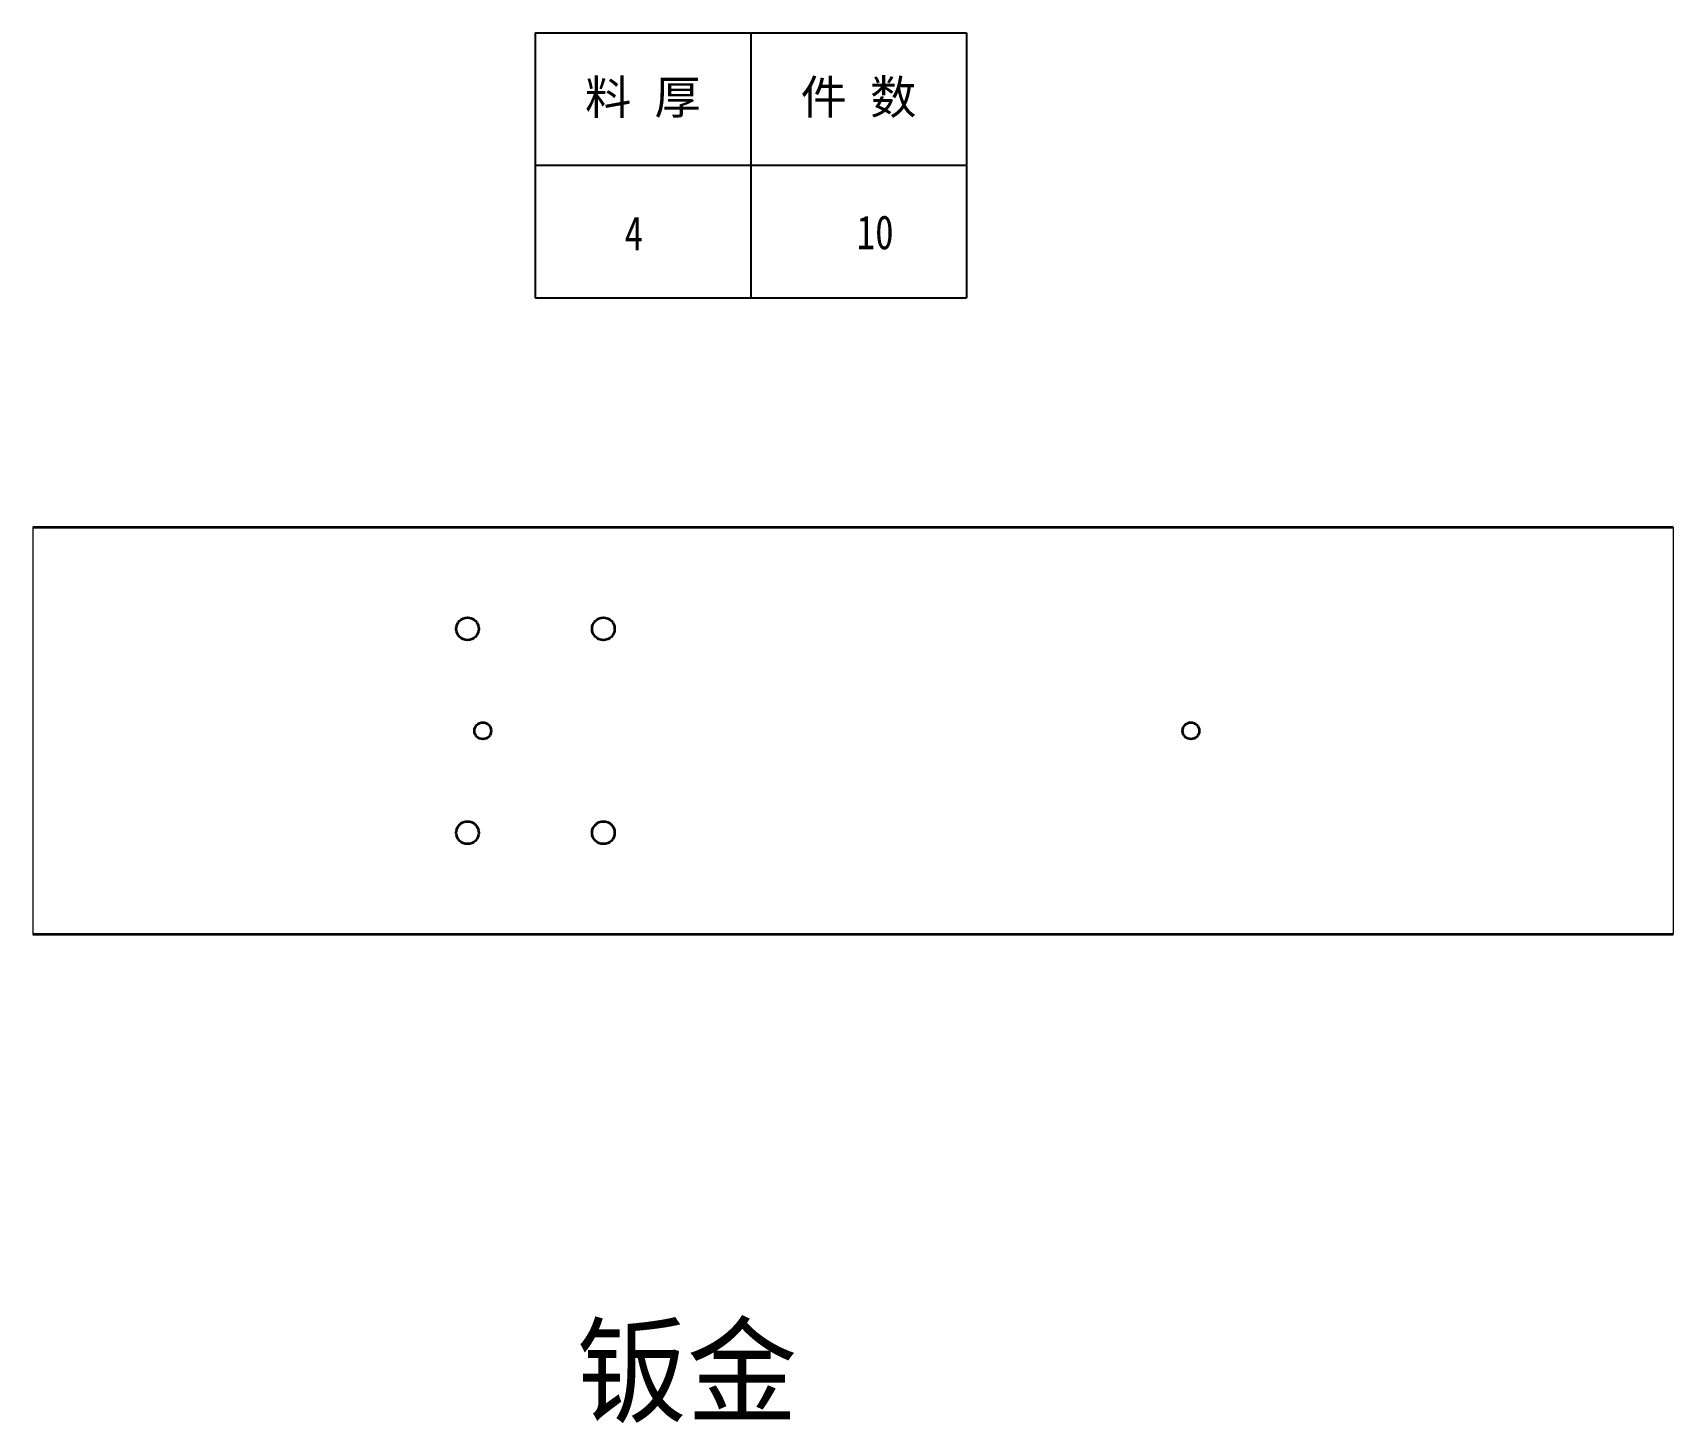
# Model space of a CAD drawing. Header units: millimetres. Extents: x -15766 to 80009, y -9701 to 15159.
# Drawn here: x -9469.5 to -8986.5, y 13870.9 to 14280.3 of the extents above; entities that cross this region are included whole.
import ezdxf
from ezdxf.enums import TextEntityAlignment as Align

# ---------------------------------------------------------------- set-up
doc = ezdxf.new("R2010")
doc.units = ezdxf.units.MM
doc.layers.add('07', color=7, linetype='Continuous')
doc.layers.add('AM_VIS', color=7, linetype='Continuous', lineweight=18)
doc.layers.add('word_dim', color=9, linetype='Continuous', lineweight=18)
doc.styles.add('DIM', font='', dxfattribs={"width": 0.8})
doc.styles.get('DIM').set_extended_font_data('NSimSun')

# ---------------------------------------------------------------- blocks, each defined once
blk = doc.blocks.new('*T2185')
at = {"color": 0, "linetype": 'ByBlock', "lineweight": -2, "transparency": 16777216}
for p, q in [((0, 0), (127, 0)), ((0, 0), (0, -78)), ((63.5, 0), (63.5, -78)), ((127, 0), (127, -78)), ((0, -39), (127, -39)), ((0, -78), (127, -78))]:
    blk.add_line(p, q, dxfattribs=at)
at = {"color": 0, "transparency": 16777216, "char_height": 10, "width": 60.5, "attachment_point": 5}
for s, insert in [('{\\fSimSun|b0|i0|c134|p2;料 厚}', (31.75, -19.5)), ('{\\fSimSun|b0|i0|c134|p2;件 数}', (95.25, -19.5))]:
    blk.add_mtext(s, dxfattribs=dict(at, insert=insert))
blk = doc.blocks.new('拆图参数')
blk.add_blockref('*T2185', (-63.5, 78))
at = {"style": 'DIM', "width": 0.8}
blk.add_attdef('6', text='', height=10, dxfattribs=at).set_placement((-37.13, 18.91), align=Align.MIDDLE_LEFT)
blk.add_attdef('1', text='', height=10, dxfattribs=at).set_placement((36.65, 19.27), align=Align.MIDDLE_CENTER)

msp = doc.modelspace()

# ---------------------------------------------------------------- linework, layer by layer
at = {"color": 7, "lineweight": 13}
for p, q in [((-9469.47035, 14134.72659), (-9469.47035, 14014.72659)), ((-8986.47035, 14134.72659), (-8986.47035, 14014.72659))]:
    msp.add_line(p, q, dxfattribs=at)
at = {"layer": 'AM_VIS', "lineweight": 35}
msp.add_line((-9469.47035, 14134.72659), (-8986.47035, 14134.72659), dxfattribs=at)
at = {"layer": 'AM_VIS', "lineweight": 35, "ltscale": 0.029297}
msp.add_line((-8986.47035, 14014.72659), (-9469.47035, 14014.72659), dxfattribs=at)
at = {"layer": 'AM_VIS', "lineweight": 35}
for centre, radius in [((-9341.47035, 14104.72659), 3.3235), ((-9301.47035, 14104.72659), 3.3235), ((-9336.97035, 14074.72659), 2.4585), ((-9128.47035, 14074.72659), 2.4585), ((-9341.47035, 14044.72659), 3.3235), ((-9301.47035, 14044.72659), 3.3235)]:
    msp.add_circle(centre, radius, dxfattribs=at)

# ---------------------------------------------------------------- block references
at = {"layer": '07'}
msp.add_blockref('拆图参数', (-9258.0983, 14202.25345), dxfattribs=at).add_auto_attribs({'1': '10', '6': '4'})

# ---------------------------------------------------------------- texts
at = {"layer": 'word_dim', "color": 3, "insert": (-9309.34538, 13898.751), "char_height": 25, "width": 116.6634772, "attachment_point": 1}
msp.add_mtext('钣金', dxfattribs=at)

doc.saveas('drawing.dxf')
